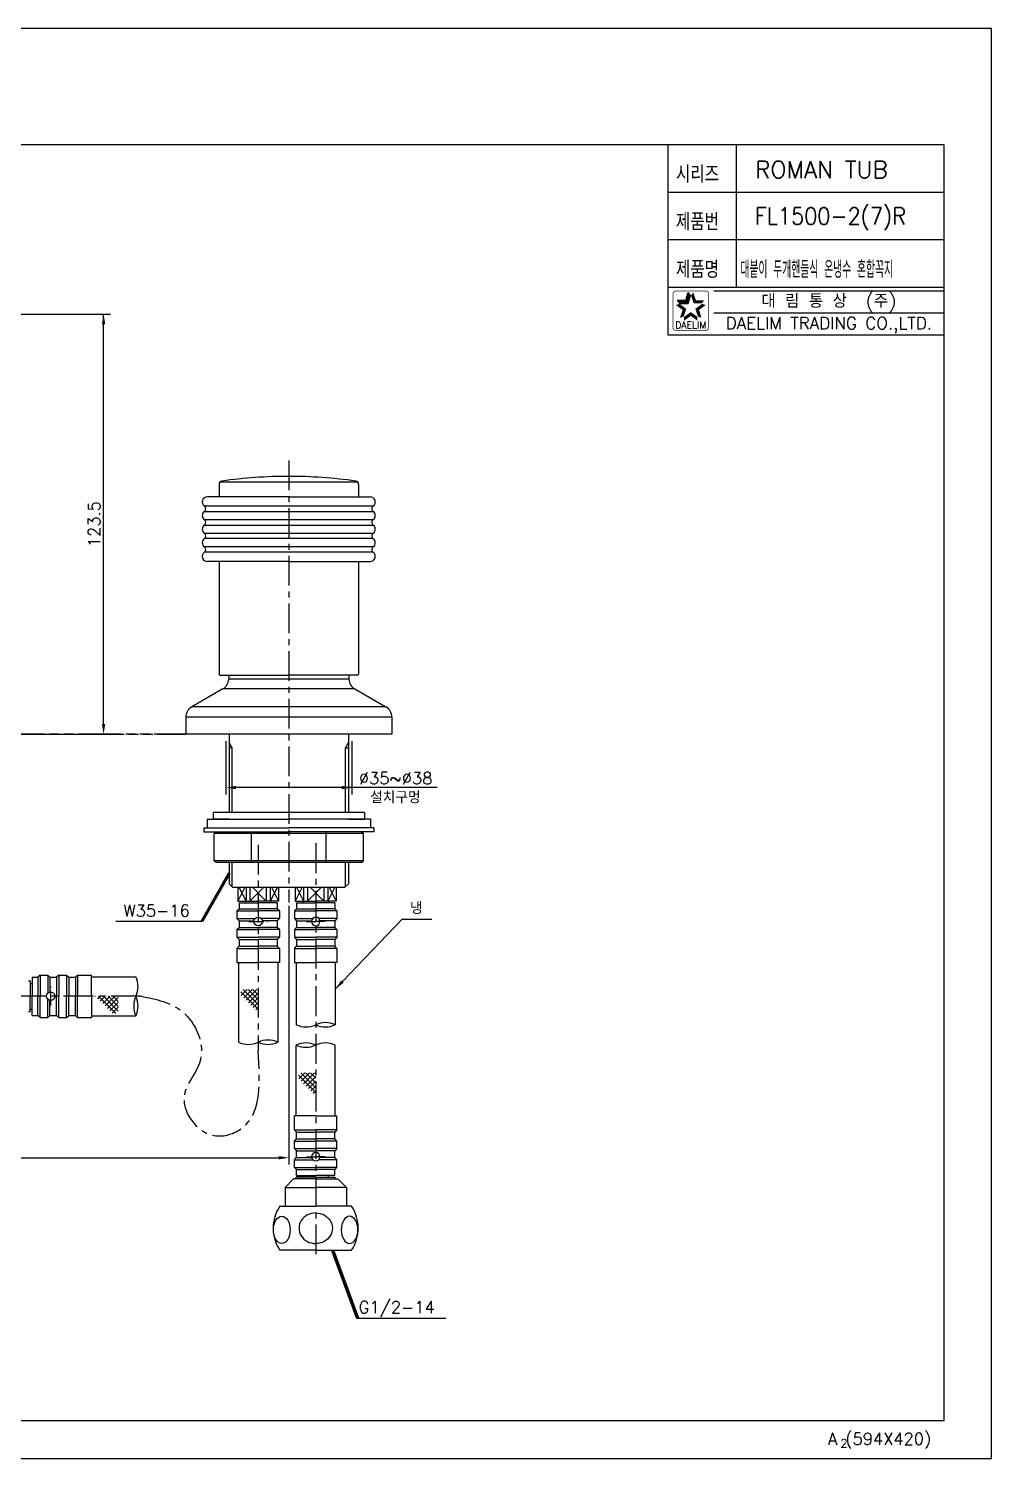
# Model space of a CAD drawing. Extents: x 516 to 1110, y 0 to 420.
# Drawn here: x 827.5 to 1110.2, y 0 to 420 of the extents above; entities that cross this region are included whole.
import ezdxf
from ezdxf.enums import TextEntityAlignment as Align

# ---------------------------------------------------------------- set-up
doc = ezdxf.new("R2010")
doc.units = 0
doc.header["$LTSCALE"] = 7
doc.header["$MEASUREMENT"] = 0
doc.linetypes.add('CENTER', pattern=[2, 1.25, -0.25, 0.25, -0.25])
doc.linetypes.add('PHANTOM', pattern=[0.8, 0.45, -0.05, 0.1, -0.05, 0.1, -0.05])
doc.layers.get('0').update_dxf_attribs({"color": 2, "linetype": 'CONTINUOUS'})
for name, color, linetype in [('CL', 1, 'CENTER'), ('D', 2, 'CONTINUOUS'), ('DIM', 2, 'CONTINUOUS'), ('DWG', 7, 'CONTINUOUS'), ('PH', 3, 'PHANTOM')]:
    doc.layers.add(name, color=color, linetype=linetype)
doc.styles.add('GHS', font='ROMANS', dxfattribs={"bigfont": 'GHS'})
doc.styles.add('ROMANS', font='romans')
doc.dimstyles.new('STANDARD$7', dxfattribs={"dimtxt": 3.5, "dimasz": 3, "dimexe": 1, "dimexo": 0.0625, "dimgap": 1, "dimtad": 1, "dimdec": 4, "dimzin": 0, "dimdsep": 46, "dimtxsty": 'GHS', "dimcen": 1, "dimclrt": 2, "dimadec": 0, "dimazin": 0, "dimtfac": 1, "dimtdec": 4, "dimtofl": 0, "dimtmove": 0, "dimatfit": 3, "dimfxl": 0, "dimtolj": 1, "dimtzin": 0, "dimarcsym": 0})

# ---------------------------------------------------------------- blocks, each defined once
blk = doc.blocks.new('BORDER')
for p, q in [((1, 1), (0, 1)), ((1, 0), (1, 1)), ((0, 0), (1, 0))]:
    blk.add_line(p, q)

msp = doc.modelspace()

# ---------------------------------------------------------------- linework, layer by layer
at = {"color": 4}
for p, q in [((547.23, 386), (1096.23, 386)), ((1096.23, 386), (1096.23, 11)), ((1096.23, 11), (547.23, 11))]:
    msp.add_line(p, q, dxfattribs=at)
at = {"color": 7}
for p, q in [((1015.23, 386), (1015.23, 330)), ((1035.23, 386), (1035.23, 344)), ((1015.23, 372), (1096.23, 372)), ((1015.23, 358), (1096.23, 358)), ((1015.23, 344), (1096.23, 344)), ((1015.23, 330), (1096.23, 330))]:
    msp.add_line(p, q, dxfattribs=at)
at = {"color": 2}
for p, q in [((1020.47, 340.18), (1021.22, 342.49)), ((1021.14, 339.27), (1021.89, 341.57)), ((1021.89, 341.57), (1021.22, 342.49)), ((1018.05, 340.18), (1020.47, 340.18)), ((1018.71, 339.27), (1018.05, 340.18)), ((1018.71, 339.27), (1021.14, 339.27)), ((847.12, 135.73), (847.13, 135.74)), ((847.83, 135.02), (848.54, 135.74)), ((853.11, 130.66), (848.04, 135.74)), ((848.53, 134.32), (849.96, 135.74)), ((849.24, 133.61), (851.37, 135.74)), ((853.82, 131.37), (849.45, 135.74)), ((849.95, 132.9), (852.78, 135.74)), ((850.65, 132.19), (853.82, 135.36)), ((853.82, 132.78), (850.86, 135.74)), ((853.82, 134.2), (852.28, 135.74)), ((853.82, 135.61), (853.69, 135.74)), ((889.83, 137.03), (894.9, 131.96)), ((889.95, 135.99), (891.7, 137.74)), ((890.53, 137.74), (894.9, 133.37)), ((890.65, 135.28), (893.11, 137.74)), ((891.36, 134.57), (894.53, 137.74)), ((891.95, 137.74), (894.9, 134.78)), ((892.07, 133.87), (894.9, 136.71)), ((892.77, 133.16), (894.9, 135.29)), ((893.36, 137.74), (894.9, 136.2)), ((894.78, 137.74), (894.9, 137.61)), ((851.36, 131.49), (853.82, 133.95)), ((852.07, 130.78), (853.82, 132.53)), ((893.48, 132.45), (894.9, 133.88)), ((894.19, 131.75), (894.9, 132.46)), ((894.9, 131.04), (894.9, 131.05)), ((906.72, 112.53), (911.8, 107.45)), ((906.84, 111.48), (908.59, 113.24)), ((907.43, 113.24), (911.8, 108.87)), ((907.54, 110.78), (910, 113.24)), ((908.25, 110.07), (911.42, 113.24)), ((908.84, 113.24), (911.8, 110.28)), ((908.96, 109.36), (911.8, 112.2)), ((909.67, 108.66), (911.8, 110.79)), ((910.25, 113.24), (911.8, 111.69)), ((910.37, 107.95), (911.8, 109.37)), ((911.67, 113.24), (911.8, 113.11)), ((911.08, 107.24), (911.8, 107.96)), ((911.79, 106.53), (911.8, 106.54))]:
    msp.add_line(p, q, dxfattribs=at)
at = {"color": 2, "linetype": 'Continuous'}
for p, q in [((1028.73, 343), (1096.23, 343)), ((1028.73, 336.5), (1096.23, 336.5)), ((921.49, 230.03), (921.44, 230.07)), ((879.97, 187.77), (879.9, 187.77)), ((927.82, 187.77), (927.9, 187.77)), ((878.9, 184.15), (878.95, 184.07)), ((928.9, 184.15), (928.84, 184.07))]:
    msp.add_line(p, q, dxfattribs=at)
at = {"color": 7, "linetype": 'Continuous'}
for p, q in [((886.31, 230.07), (886.25, 228.89)), ((921.48, 230.07), (921.55, 228.89)), ((884.5, 226.04), (875.4, 220.78)), ((923.29, 226.04), (932.4, 220.78)), ((873.65, 217.75), (873.65, 212.77)), ((934.15, 217.75), (934.15, 212.77)), ((886.4, 212.77), (873.65, 212.77)), ((886.4, 212.77), (886.4, 189.77)), ((934.15, 212.77), (903.9, 212.77)), ((921.4, 212.77), (921.4, 189.77)), ((878.9, 185.27), (903.9, 185.27)), ((878.9, 185.27), (878.9, 184.07)), ((879.9, 187.77), (879.9, 185.27)), ((886.4, 187.77), (881.65, 187.77)), ((928.9, 185.27), (903.9, 185.27)), ((921.4, 187.77), (926.15, 187.77)), ((927.9, 187.77), (927.9, 185.27)), ((928.9, 185.27), (928.9, 184.07)), ((878.9, 184.07), (903.9, 184.07)), ((882.53, 184.07), (881.96, 183.57)), ((925.84, 183.57), (881.96, 183.57)), ((881.96, 175.57), (881.96, 183.57)), ((893.21, 184.07), (892.93, 183.57)), ((892.93, 175.57), (892.93, 183.57)), ((928.9, 184.07), (903.9, 184.07)), ((914.58, 184.07), (914.87, 183.57)), ((914.87, 175.57), (914.87, 183.57)), ((925.26, 184.07), (925.84, 183.57)), ((925.84, 175.57), (925.84, 183.57)), ((925.84, 175.57), (881.96, 175.57)), ((882.53, 175.07), (881.96, 175.57)), ((925.26, 175.07), (882.53, 175.07)), ((886.4, 175.07), (886.4, 168.77)), ((893.21, 175.07), (892.93, 175.57)), ((914.58, 175.07), (914.87, 175.57)), ((921.4, 175.07), (921.4, 168.77)), ((925.26, 175.07), (925.84, 175.57)), ((886.4, 168.77), (887.4, 167.77)), ((921.4, 168.77), (920.4, 167.77)), ((887.4, 167.77), (903.9, 167.77)), ((887.4, 167.77), (888.9, 167.77)), ((903.9, 167.77), (920.4, 167.77))]:
    msp.add_line(p, q, dxfattribs=at)
at = {"color": 2, "linetype": 'Continuous', "const_width": 0.2}
for points in [[(1016.71, 342.13, -0.414214), (1017.46, 342.88)], [(1016.71, 332.13), (1016.71, 342.13, -1)], [(1017.46, 342.88), (1026.46, 342.88, -0.414214), (1027.21, 342.13, 0.043396)], [(1027.21, 342.13), (1027.21, 332.13, -0.414214), (1026.46, 331.38)], [(1026.46, 331.38), (1017.71, 331.38, -0.414214), (1016.71, 332.13, 0.672398)]]:
    msp.add_lwpolyline(points, format="xyb", dxfattribs=at)
at = {"color": 7, "linetype": 'Continuous'}
for centre, start, end in [((882.75, 229.07), 300, 357), ((925.04, 229.07), 183, 240), ((877.15, 217.75), 120, 180), ((930.65, 217.75), 0, 60)]:
    msp.add_arc(centre, 3.5, start, end, dxfattribs=at)
at = {"color": 2, "linetype": 'Continuous'}
for centre, radius, start, end in [((852.86, 138.59), 6.77, 335.107, 25.329), ((865.14, 132.84), 6.78, 154.707, 204.8569), ((852.86, 132.89), 6.77, 334.671, 24.893), ((908.94, 133.52), 6.77, 244.671, 294.893), ((914.69, 121.24), 6.78, 65.1431, 115.293), ((914.65, 133.52), 6.77, 245.107, 295.329), ((892.04, 128.39), 6.77, 244.671, 294.893), ((897.79, 116.11), 6.78, 65.1431, 115.293), ((897.75, 128.39), 6.77, 245.107, 295.329), ((908.94, 115.28), 6.77, 65.107, 115.329), ((914.65, 115.28), 6.77, 64.671, 114.893), ((908.9, 127.56), 6.78, 245.1431, 295.293)]:
    msp.add_arc(centre, radius, start, end, dxfattribs=at)
at = {"color": 2}
for points in [[(1020.47, 340.18), (1021.14, 339.27), (1021.22, 342.49), (1021.89, 341.57)], [(1022.7, 342.49), (1022.04, 341.57), (1023.45, 340.18), (1022.79, 339.27)], [(1019.55, 337.35), (1020.63, 337.7), (1017.59, 338.78), (1018.67, 339.13)], [(1018.05, 340.18), (1018.71, 339.27), (1020.47, 340.18), (1021.14, 339.27)], [(1018.8, 335.05), (1019.88, 335.4), (1019.55, 337.35), (1020.63, 337.7)], [(1021.96, 335.6), (1021.96, 336.73), (1020, 334.18), (1020, 335.31)], [(1023.92, 334.18), (1023.92, 335.31), (1021.96, 335.6), (1021.96, 336.73)], [(1023.45, 340.18), (1022.79, 339.27), (1025.88, 340.18), (1025.21, 339.27)], [(1026.33, 338.78), (1025.26, 339.13), (1024.37, 337.35), (1023.29, 337.7)], [(1024.37, 337.35), (1023.29, 337.7), (1025.12, 335.05), (1024.04, 335.4)]]:
    msp.add_solid(points, dxfattribs=at)
at = {"layer": 'CL', "color": 1}
for p, q in [((903.9, 293.12), (903.9, 163.34)), ((911.8, 180.7), (911.8, 58.38)), ((894.9, 180.26), (894.9, 119.69))]:
    msp.add_line(p, q, dxfattribs=at)
at = {"layer": 'CL', "ltscale": 0.5}
for p, q in [((892.15, 157.7), (897.65, 157.7)), ((909.05, 157.7), (911.8, 157.7)), ((914.55, 157.7), (911.8, 157.7)), ((833.98, 132.99), (833.98, 138.49)), ((909.05, 88.62), (911.8, 88.62)), ((914.55, 88.62), (911.8, 88.62))]:
    msp.add_line(p, q, dxfattribs=at)
at = {"layer": 'CL'}
msp.add_line((860.52, 135.74), (744.08, 135.74), dxfattribs=at)
at = {"layer": 'CL', "color": 1}
msp.add_spline([(860.52, 135.74), (872.7, 131.18), (877.88, 116.78), (873.15, 106.06), (881.41, 94.95), (889.76, 96.74), (894.9, 119.69)], degree=3, dxfattribs=at)
at = {"layer": 'D', "color": 2}
for p, q in [((803.3, 336.12), (851.5, 336.12)), ((849.5, 215.77), (849.5, 336.12)), ((825.8, 212.77), (851.5, 212.77))]:
    msp.add_line(p, q, dxfattribs=at)
at = {"layer": 'D'}
for p, q in [((885.4, 210.68), (885.4, 195.05)), ((887.3, 208.77), (886.4, 210.33)), ((920.5, 208.77), (921.4, 210.33)), ((922.4, 210.68), (922.4, 195.05)), ((887.3, 189.77), (887.3, 208.77)), ((920.5, 189.77), (920.5, 208.77)), ((947.47, 197.05), (888.4, 197.05)), ((887.3, 167.87), (887.3, 175.07)), ((920.5, 167.87), (920.5, 175.07)), ((890.96, 167.77), (888.9, 163.7)), ((889.25, 167.77), (891.33, 163.7)), ((892.5, 163.7), (896.57, 167.77)), ((893.23, 167.77), (897.29, 163.7)), ((900.54, 167.77), (898.46, 163.7)), ((898.83, 167.77), (900.9, 163.7)), ((907.86, 167.77), (905.8, 163.7)), ((906.15, 167.77), (908.23, 163.7)), ((909.4, 163.7), (913.47, 167.77)), ((914.19, 163.7), (910.13, 167.77)), ((917.44, 167.77), (915.36, 163.7)), ((915.73, 167.77), (917.8, 163.7)), ((853.07, 157.83), (878.37, 157.83)), ((937.15, 158.41), (945.92, 158.41)), ((937.15, 158.41), (945.92, 158.41)), ((924.09, 41.16), (950, 41.16))]:
    msp.add_line(p, q, dxfattribs=at)
at = {"layer": 'D', "color": 7}
for p in [(827.98, 140.24), (827.98, 131.24)]:
    msp.add_line(p, (827.98, 135.74), dxfattribs=at)
at = {"layer": 'D', "color": 2}
for points in [[(849, 333.12), (850, 333.12), (849.5, 336.12)], [(849, 215.77), (850, 215.77), (849.5, 212.77)]]:
    msp.add_solid(points, dxfattribs=at)
at = {"layer": 'D'}
for points in [[(888.4, 197.55), (888.4, 196.55), (885.4, 197.05)], [(919.4, 197.55), (919.4, 196.55), (922.4, 197.05)]]:
    msp.add_solid(points, dxfattribs=at)
at = {"layer": 'DIM'}
for p, q in [((903.9, 162.34), (903.9, 86.32)), ((703.7, 88.32), (900.9, 88.32))]:
    msp.add_line(p, q, dxfattribs=at)
msp.add_solid([(900.9, 88.82), (900.9, 87.82), (903.9, 88.32)], dxfattribs=at)
at = {"layer": 'DWG'}
for p, q in [((883.4, 286.11), (883.4, 282.47)), ((924.17, 286.74), (883.62, 286.74)), ((924.4, 286.11), (924.4, 282.47)), ((903.9, 282.47), (880, 282.47)), ((903.9, 282.47), (927.8, 282.47)), ((879.1, 279.77), (928.7, 279.77)), ((879.1, 278.17), (928.7, 278.17)), ((879.1, 275.77), (928.7, 275.77)), ((879.1, 274.17), (928.7, 274.17)), ((879.1, 271.77), (928.7, 271.77)), ((928.7, 270.17), (879.1, 270.17)), ((928.7, 267.77), (879.1, 267.77)), ((928.7, 266.17), (879.1, 266.17)), ((883.4, 263.47), (880, 263.47)), ((883.4, 263.47), (883.4, 230.37)), ((903.9, 263.47), (883.4, 263.47)), ((887.9, 263.47), (883.4, 263.47)), ((903.9, 263.47), (924.4, 263.47)), ((924.4, 263.47), (924.4, 230.37)), ((924.4, 263.47), (927.8, 263.47)), ((883.7, 230.07), (903.9, 230.07)), ((921.55, 228.89), (886.25, 228.89)), ((924.1, 230.07), (903.9, 230.07)), ((923.29, 226.04), (884.5, 226.04)), ((932.4, 220.78), (875.4, 220.78)), ((934.15, 217.75), (873.65, 217.75)), ((903.9, 212.77), (873.65, 212.77)), ((934.15, 212.77), (921.4, 212.77)), ((887.3, 208.77), (886.4, 208.77)), ((920.5, 208.77), (921.4, 208.77)), ((926.15, 189.77), (881.65, 189.77)), ((881.65, 189.77), (881.65, 187.77)), ((926.15, 189.77), (926.15, 187.77)), ((879.9, 187.77), (903.9, 187.77)), ((927.9, 187.77), (903.9, 187.77)), ((888.9, 167.77), (888.9, 163.7)), ((891.33, 167.77), (891.33, 163.7)), ((892.5, 167.77), (892.5, 163.7)), ((897.29, 167.77), (897.29, 163.7)), ((898.46, 167.77), (898.46, 163.7)), ((900.9, 167.77), (900.9, 163.7)), ((905.8, 167.77), (905.8, 163.7)), ((908.23, 167.77), (908.23, 163.7)), ((909.4, 167.77), (909.4, 163.7)), ((914.19, 167.77), (914.19, 163.7)), ((915.36, 167.77), (915.36, 163.7)), ((917.8, 167.77), (917.8, 163.7)), ((888.65, 160.82), (889.3, 161.47)), ((888.65, 160.82), (894.9, 160.82)), ((888.65, 160.82), (888.65, 158.59)), ((888.9, 163.7), (894.9, 163.7)), ((889.3, 163.2), (894.9, 163.2)), ((889.3, 163.2), (889.3, 161.47)), ((889.3, 161.47), (894.9, 161.47)), ((891.15, 163.7), (891.15, 163.2)), ((900.9, 163.7), (894.9, 163.7)), ((900.5, 163.2), (894.9, 163.2)), ((900.5, 161.47), (894.9, 161.47)), ((901.15, 160.82), (894.9, 160.82)), ((898.65, 163.7), (898.65, 163.2)), ((900.5, 163.2), (900.5, 161.47)), ((901.15, 160.82), (900.5, 161.47)), ((901.15, 160.82), (901.15, 158.59)), ((905.55, 160.82), (906.2, 161.47)), ((905.55, 160.82), (911.8, 160.82)), ((905.55, 160.82), (905.55, 158.59)), ((905.8, 163.7), (911.8, 163.7)), ((906.2, 163.2), (911.8, 163.2)), ((906.2, 163.2), (906.2, 161.47)), ((906.2, 161.47), (911.8, 161.47)), ((908.05, 163.7), (908.05, 163.2)), ((917.8, 163.7), (911.8, 163.7)), ((917.4, 163.2), (911.8, 163.2)), ((917.4, 161.47), (911.8, 161.47)), ((918.05, 160.82), (911.8, 160.82)), ((915.55, 163.7), (915.55, 163.2)), ((917.4, 163.2), (917.4, 161.47)), ((918.05, 160.82), (917.4, 161.47)), ((918.05, 160.82), (918.05, 158.59)), ((888.65, 158.59), (894.01, 158.59)), ((888.65, 158.59), (889.3, 157.94)), ((888.65, 155.32), (889.3, 155.97)), ((889.3, 157.94), (893.67, 157.94)), ((889.3, 157.94), (889.3, 155.97)), ((889.3, 155.97), (894.9, 155.97)), ((900.5, 155.97), (894.9, 155.97)), ((901.15, 158.59), (895.78, 158.59)), ((900.5, 157.94), (896.12, 157.94)), ((901.15, 158.59), (900.5, 157.94)), ((900.5, 157.94), (900.5, 155.97)), ((901.15, 155.32), (900.5, 155.97)), ((905.55, 158.59), (910.91, 158.59)), ((905.55, 158.59), (906.2, 157.94)), ((905.55, 155.32), (906.2, 155.97)), ((906.2, 157.94), (906.2, 155.97)), ((906.2, 157.94), (910.57, 157.94)), ((906.2, 155.97), (911.8, 155.97)), ((917.4, 155.97), (911.8, 155.97)), ((918.05, 158.59), (912.68, 158.59)), ((917.4, 157.94), (913.02, 157.94)), ((918.05, 158.59), (917.4, 157.94)), ((917.4, 157.94), (917.4, 155.97)), ((918.05, 155.32), (917.4, 155.97)), ((888.65, 155.32), (888.65, 153.09)), ((888.65, 155.32), (894.9, 155.32)), ((888.65, 153.09), (894.9, 153.09)), ((888.65, 153.09), (889.3, 152.44)), ((889.3, 152.44), (889.3, 150.47)), ((889.3, 152.43), (894.9, 152.43)), ((901.15, 155.32), (894.9, 155.32)), ((901.15, 153.09), (894.9, 153.09)), ((900.5, 152.43), (894.9, 152.43)), ((901.15, 153.09), (900.5, 152.44)), ((900.5, 152.44), (900.5, 150.47)), ((901.15, 155.32), (901.15, 153.09)), ((905.55, 155.32), (905.55, 153.09)), ((905.55, 155.32), (911.8, 155.32)), ((905.55, 153.09), (906.2, 152.44)), ((905.55, 153.09), (911.8, 153.09)), ((906.2, 152.44), (906.2, 150.47)), ((906.2, 152.43), (911.8, 152.43)), ((918.05, 155.32), (911.8, 155.32)), ((918.05, 153.09), (911.8, 153.09)), ((917.4, 152.43), (911.8, 152.43)), ((918.05, 153.09), (917.4, 152.44)), ((917.4, 152.44), (917.4, 150.47)), ((918.05, 155.32), (918.05, 153.09)), ((888.65, 149.82), (889.3, 150.47)), ((888.65, 149.82), (894.9, 149.82)), ((888.65, 149.82), (888.65, 145.7)), ((889.28, 150.46), (894.9, 150.46)), ((900.51, 150.46), (894.9, 150.46)), ((901.15, 149.82), (894.9, 149.82)), ((901.15, 149.82), (900.5, 150.47)), ((901.15, 149.82), (901.15, 145.7)), ((905.55, 149.82), (906.2, 150.47)), ((905.55, 149.82), (911.8, 149.82)), ((905.55, 149.82), (905.55, 145.7)), ((906.18, 150.46), (911.8, 150.46)), ((917.41, 150.46), (911.8, 150.46)), ((918.05, 149.82), (911.8, 149.82)), ((918.05, 149.82), (917.4, 150.47)), ((918.05, 149.82), (918.05, 145.7)), ((888.65, 145.7), (894.9, 145.7)), ((889.15, 145.7), (889.15, 122.27)), ((901.15, 145.7), (894.9, 145.7)), ((900.65, 145.7), (900.65, 122.27)), ((905.55, 145.7), (911.8, 145.7)), ((906.05, 145.7), (906.05, 127.39)), ((918.05, 145.7), (911.8, 145.7)), ((917.55, 145.7), (917.55, 127.39)), ((827.98, 139.49), (828.48, 139.49)), ((828.48, 141.34), (830.22, 141.34)), ((828.48, 141.34), (828.48, 135.74)), ((830.87, 141.99), (830.22, 141.34)), ((830.22, 141.34), (830.22, 135.74)), ((830.87, 141.99), (830.87, 135.74)), ((830.87, 141.99), (833.1, 141.99)), ((833.1, 141.99), (833.1, 136.62)), ((833.1, 141.99), (833.75, 141.34)), ((833.75, 141.34), (833.75, 136.97)), ((833.75, 141.34), (835.72, 141.34)), ((836.37, 141.99), (835.72, 141.34)), ((835.72, 141.34), (835.72, 135.74)), ((836.37, 141.99), (838.6, 141.99)), ((836.37, 141.99), (836.37, 135.74)), ((838.6, 141.99), (838.6, 135.74)), ((838.6, 141.99), (839.25, 141.34)), ((839.25, 141.34), (841.22, 141.34)), ((839.25, 141.34), (839.25, 135.74)), ((841.87, 141.99), (841.22, 141.34)), ((841.23, 141.35), (841.23, 135.74)), ((841.87, 141.99), (845.98, 141.99)), ((841.87, 141.99), (841.87, 135.74)), ((845.98, 135.74), (845.98, 141.99)), ((845.98, 141.49), (858.99, 141.49)), ((828.48, 130.14), (828.48, 135.74)), ((830.22, 130.14), (830.22, 135.74)), ((830.87, 129.49), (830.87, 135.74)), ((833.1, 129.49), (833.1, 134.86)), ((833.75, 130.14), (833.75, 134.51)), ((835.72, 130.14), (835.72, 135.74)), ((836.37, 129.49), (836.37, 135.74)), ((838.6, 129.49), (838.6, 135.74)), ((839.25, 130.14), (839.25, 135.74)), ((841.23, 130.12), (841.23, 135.74)), ((841.87, 129.49), (841.87, 135.74)), ((845.98, 135.74), (845.98, 129.49)), ((827.98, 131.99), (828.48, 131.99)), ((828.48, 130.14), (830.22, 130.14)), ((830.87, 129.49), (830.22, 130.14)), ((830.87, 129.49), (833.1, 129.49)), ((833.1, 129.49), (833.75, 130.14)), ((833.75, 130.14), (835.72, 130.14)), ((836.37, 129.49), (835.72, 130.14)), ((836.37, 129.49), (838.6, 129.49)), ((838.6, 129.49), (839.25, 130.14)), ((839.25, 130.14), (841.22, 130.14)), ((841.87, 129.49), (841.22, 130.14)), ((841.87, 129.49), (845.98, 129.49)), ((845.98, 129.99), (858.99, 129.99)), ((906.05, 100.62), (906.05, 121.4)), ((917.55, 100.62), (917.55, 121.4)), ((911.8, 100.62), (905.55, 100.62)), ((905.55, 96.5), (905.55, 100.62)), ((911.8, 100.62), (918.05, 100.62)), ((918.05, 96.5), (918.05, 100.62)), ((905.55, 96.5), (906.2, 95.85)), ((905.55, 96.5), (911.8, 96.5)), ((905.55, 93.23), (906.2, 93.88)), ((905.55, 91), (905.55, 93.23)), ((905.55, 93.23), (911.8, 93.23)), ((906.18, 95.87), (911.8, 95.87)), ((906.2, 93.88), (906.2, 95.85)), ((906.2, 93.89), (911.8, 93.89)), ((918.05, 96.5), (911.8, 96.5)), ((917.41, 95.87), (911.8, 95.87)), ((917.4, 93.89), (911.8, 93.89)), ((918.05, 93.23), (911.8, 93.23)), ((918.05, 96.5), (917.4, 95.85)), ((917.4, 93.88), (917.4, 95.85)), ((918.05, 93.23), (917.4, 93.88)), ((918.05, 91), (918.05, 93.23)), ((905.55, 91), (906.2, 90.35)), ((905.55, 91), (911.8, 91)), ((905.55, 87.73), (906.2, 88.38)), ((906.2, 90.35), (911.8, 90.35)), ((906.2, 88.38), (906.2, 90.35)), ((906.2, 88.38), (910.57, 88.38)), ((918.05, 91), (911.8, 91)), ((917.4, 90.35), (911.8, 90.35)), ((917.4, 88.38), (913.02, 88.38)), ((918.05, 91), (917.4, 90.35)), ((917.4, 88.38), (917.4, 90.35)), ((918.05, 87.73), (917.4, 88.38)), ((905.55, 87.73), (910.91, 87.73)), ((905.55, 85.5), (905.55, 87.73)), ((905.55, 85.5), (906.2, 84.85)), ((905.55, 85.5), (911.8, 85.5)), ((906.2, 83.12), (906.2, 84.85)), ((906.2, 84.85), (911.8, 84.85)), ((918.05, 85.5), (911.8, 85.5)), ((917.4, 84.85), (911.8, 84.85)), ((918.05, 87.73), (912.68, 87.73)), ((918.05, 85.5), (917.4, 84.85)), ((917.4, 83.12), (917.4, 84.85)), ((918.05, 85.5), (918.05, 87.73)), ((905.3, 82.12), (902.8, 79.62)), ((911.8, 82.12), (905.3, 82.12)), ((911.8, 82.62), (906.1, 82.62)), ((907.55, 82.62), (906.1, 82.62)), ((906.1, 82.12), (906.1, 82.62)), ((906.2, 83.12), (911.8, 83.12)), ((908.05, 82.62), (908.05, 83.12)), ((917.4, 83.12), (911.8, 83.12)), ((911.8, 82.62), (917.5, 82.62)), ((911.8, 82.12), (918.3, 82.12)), ((915.55, 82.62), (915.55, 83.12)), ((916.05, 82.62), (917.5, 82.62)), ((917.5, 82.12), (917.5, 82.62)), ((918.3, 82.12), (920.8, 79.62)), ((902.8, 79.62), (902.8, 74.12)), ((902.8, 79.62), (911.8, 79.62)), ((920.8, 79.62), (911.8, 79.62)), ((920.8, 79.62), (920.8, 74.12)), ((901.3, 74.12), (911.8, 74.12)), ((922.3, 74.12), (911.8, 74.12)), ((911.8, 61.12), (901.3, 61.12)), ((911.8, 61.12), (922.3, 61.12))]:
    msp.add_line(p, q, dxfattribs=at)
at = {"layer": 'DWG', "color": 7, "linetype": 'Continuous'}
for p, q in [((827.48, 140.24), (827.98, 140.24)), ((827.48, 131.24), (827.98, 131.24))]:
    msp.add_line(p, q, dxfattribs=at)
at = {"layer": 'DWG'}
for centre in [(894.9, 157.7), (833.98, 135.74)]:
    msp.add_circle(centre, 1.25, dxfattribs=at)
for centre, radius, start, end in [((884.4, 286.11), 1, 98.0161, 180), ((903.9, 147.64), 140.83, 90, 98.0161), ((903.9, 147.64), 140.83, 81.9839, 90), ((923.4, 286.11), 1, 0, 81.9839), ((880, 280.97), 1.5, 90, 233.1301), ((927.8, 280.97), 1.5, 306.8699, 90), ((880, 276.97), 1.5, 126.8699, 233.1301), ((878.5, 278.97), 1, 306.8699, 53.1301), ((929.3, 278.97), 1, 126.8699, 233.1301), ((927.8, 276.97), 1.5, 306.8699, 53.1301), ((880, 272.97), 1.5, 126.8699, 233.1301), ((878.5, 274.97), 1, 306.8699, 53.1301), ((929.3, 274.97), 1, 126.8699, 233.1301), ((927.8, 272.97), 1.5, 306.8699, 53.1301), ((880, 268.97), 1.5, 126.8699, 233.1301), ((878.5, 270.97), 1, 306.8699, 53.1301), ((929.3, 270.97), 1, 126.8699, 233.1301), ((927.8, 268.97), 1.5, 306.8699, 53.1301), ((880, 264.97), 1.5, 126.8699, 270), ((878.5, 266.97), 1, 306.8699, 53.1301), ((927.8, 264.97), 1.5, 270, 53.1301), ((929.3, 266.97), 1, 126.8699, 233.1301), ((883.7, 230.37), 0.3, 180, 270), ((924.1, 230.37), 0.3, 270, 0), ((911.8, 157.7), 1.25, 90, 270), ((911.8, 157.7), 1.25, 270, 90), ((911.8, 88.62), 1.25, 90, 270), ((911.8, 88.62), 1.25, 270, 90), ((910.86, 67.62), 11.56, 145.7945, 214.2055), ((912.73, 67.62), 11.56, 325.7945, 34.2055)]:
    msp.add_arc(centre, radius, start, end, dxfattribs=at)
msp.add_ellipse((911.8, 67.62), major_axis=(-4.9, 0), ratio=0.918559, start_param=4.712389, end_param=7.853982, dxfattribs=at)
at = {"layer": 'DWG', "extrusion": (0, 0, -1)}
msp.add_ellipse((911.8, 67.62), major_axis=(4.9, 0), ratio=0.918559, start_param=4.712389, end_param=7.853982, dxfattribs=at)
at = {"layer": 'DWG'}
msp.add_ellipse((901.84, 67.12), major_axis=(0, 4), ratio=0.612372, dxfattribs=at)
at = {"layer": 'DWG', "extrusion": (0, 0, -1)}
msp.add_ellipse((921.76, 67.12), major_axis=(0, 4), ratio=0.612372, dxfattribs=at)
at = {"layer": 'PH', "ltscale": 4}
for p, q in [((730.95, 212.77), (873.65, 212.77)), ((899.39, 212.77), (824.8, 212.77))]:
    msp.add_line(p, q, dxfattribs=at)

# ---------------------------------------------------------------- block references
at = {"xscale": 594, "yscale": 420, "zscale": 594}
msp.add_blockref('BORDER', (516.23, 0), dxfattribs=at)

# ---------------------------------------------------------------- texts
at = {"color": 7, "style": 'GHS'}
msp.add_text('ROMAN TUB', height=5, dxfattribs=at).set_placement((1060.34, 378.58), align=Align.MIDDLE)
at = {"color": 7, "style": 'GHS', "width": 0.9}
msp.add_text('FL1500-2(7)R', height=5, dxfattribs=at).set_placement((1062.98, 364.58), align=Align.MIDDLE)
at = {"style": 'GHS', "width": 0.5}
msp.add_text('대붙이 두개핸들식 온냉수 혼합꼭지', height=5, dxfattribs=at).set_placement((1036.53, 346.76))
at = {"color": 7, "linetype": 'Continuous'}
for s, height, style, p in [('대 림 통 상  (주)', 4, 'GHS', (1062.49, 339.7)), ('DAELIM TRADING CO.,LTD.', 3.6, 'ROMANS', (1062.49, 332.93))]:
    msp.add_text(s, height=height, dxfattribs=dict(at, style=style)).set_placement(p, align=Align.MIDDLE)
at = {"color": 2, "linetype": 'Continuous', "style": 'ROMANS'}
msp.add_text('DAELIM', height=2, dxfattribs=at).set_placement((1021.96, 331.93), align=Align.CENTER)
at = {"color": 7, "style": 'GHS'}
for s, height, p in [('A (594X420)', 3.5, (1062.25, 4.03)), ('2', 2.5, (1065.9, 3.19))]:
    msp.add_text(s, height=height, dxfattribs=at).set_placement(p)
at = {"layer": 'D', "style": 'GHS'}
for s, p in [('%%C35~%%c38', (924.49, 198.05)), ('설치구멍', (927.78, 192.43)), ('W35-16', (855.32, 159.15)), ('냉', (939.49, 159.9)), ('G1/2-14', (924.42, 42.68))]:
    msp.add_text(s, height=3.5, dxfattribs=at).set_placement(p)
at = {"layer": 'D', "color": 2, "insert": (846.75, 274.44), "char_height": 3.5, "attachment_point": 5, "rotation": 90, "style": 'GHS'}
msp.add_mtext('\\A1;123.5', dxfattribs=at)
at = {"layer": 'DIM', "style": 'GHS', "width": 0.8}
for s, p in [('시리즈', (1017.57, 374.73)), ('제품번', (1017.57, 360.73)), ('제품명', (1017.57, 346.73))]:
    msp.add_text(s, height=5, dxfattribs=at).set_placement(p)

# ---------------------------------------------------------------- leaders
at = {"layer": 'D'}
msp.add_leader([(917.55, 137.88), (937.15, 158.41)], dimstyle='STANDARD$7', override={"dimscale": 1, "dimexe": 2, "dimexo": 1, "dimtad": 0, "dimzin": 5, "dimcen": -0.5, "dimtzin": 5}, dxfattribs=at)
at = {"layer": 'DIM'}
for points in [[(886.4, 171.92), (878.37, 157.83)], [(916.69, 61.12), (924.09, 41.16)]]:
    msp.add_leader(points, dimstyle='STANDARD$7', override={"dimexe": 2, "dimexo": 1, "dimtad": 0, "dimcen": 0, "dimclrd": 256, "dimclre": 256, "dimclrt": 256, "dimtfac": 0.5, "dimtofl": 1, "dimtmove": 2, "dimatfit": 0, "dimlwd": 65535, "dimlwe": 65535}, dxfattribs=at)

doc.saveas('drawing.dxf')
